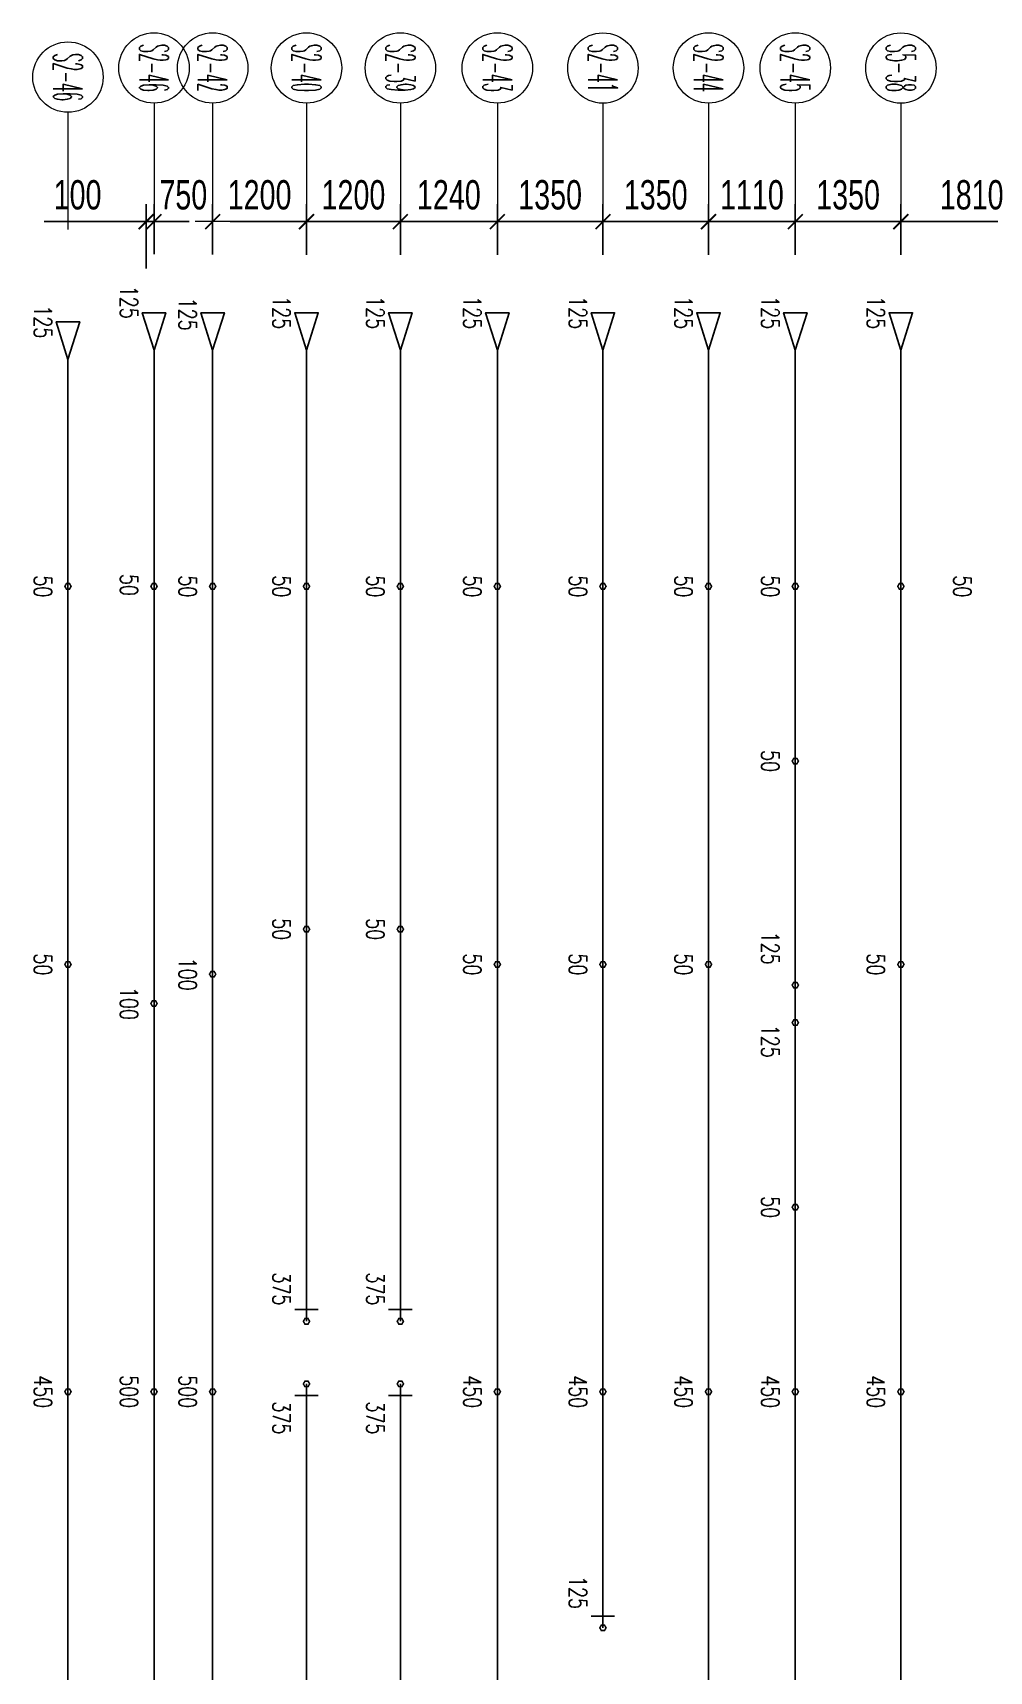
# Model space of a CAD drawing. Header units: millimetres. Extents: x 131629 to 589785, y -24154 to 45581.
# Drawn here: x 507700 to 519929, y 24625 to 45580 of the extents above; entities that cross this region are included whole.
import ezdxf
from ezdxf.enums import TextEntityAlignment as Align

# ---------------------------------------------------------------- set-up
doc = ezdxf.new("R2010")
doc.units = ezdxf.units.MM
doc.layers.get('0').update_dxf_attribs({"lineweight": 20})
doc.layers.get('Defpoints').update_dxf_attribs({"color": 151, "lineweight": 9})
doc.layers.add('ARES_TAG', color=3, linetype='Continuous')
doc.layers.add('NDC_S_TENDON', color=10, linetype='Continuous')
doc.layers.add('Current_plane_Column', color=7, linetype='Continuous', true_color=0x4b00ff)
for name, color, linetype, lineweight in [('NDC_S-ANNO', 7, 'Continuous', 20), ('NDC_S-TENDON', 6, 'Continuous', 35), ('NDC_S_DIM', 1, 'Continuous', 15), ('NDC_S_SYMBOL', 1, 'Continuous', 15)]:
    doc.layers.add(name, color=color, linetype=linetype, lineweight=lineweight)
doc.styles.add('ARES_ROMANS_0.36', font='romans.shx', dxfattribs={"width": 0.36, "bigfont": 'vns.shx'})
doc.styles.add('ARIAL', font='arial.ttf', dxfattribs={"width": 0.7})
doc.styles.add('NDC_ANNO', font='', dxfattribs={"width": 0.8})
doc.styles.get('NDC_ANNO').set_extended_font_data('Dotum')
doc.dimstyles.new('NDC_dim_150', dxfattribs={"dimscale": 150, "dimtxt": 2.5, "dimasz": 1.5, "dimexe": 1.5, "dimexo": 2.5, "dimgap": 1, "dimtad": 1, "dimdec": 0, "dimzin": 0, "dimdsep": 46, "dimtxsty": 'ARIAL', "dimblk": 'DIMMARK', "dimcen": 0.09, "dimdle": 1.2, "dimclrd": 1, "dimclre": 1, "dimclrt": 3, "dimadec": 0, "dimazin": 0, "dimtfac": 1, "dimtdec": 0, "dimtix": 1, "dimtofl": 0, "dimtmove": 0, "dimatfit": 3, "dimfxl": 4, "dimfxlon": 1, "dimtolj": 1, "dimtzin": 0, "dimarcsym": 0})

# ---------------------------------------------------------------- blocks, each defined once
blk = doc.blocks.new('*U564')
at = {"layer": 'NDC_S_SYMBOL', "color": 3}
blk.add_line((-10141, 0), (-8641, 0), dxfattribs=at)
blk.add_circle((-10591, 0), 450, dxfattribs=at)
at = {"layer": 'NDC_S_TENDON'}
for p, q in [((-6461, 0), (-3144, 0)), ((-3144, 0), (2787, 0)), ((2787, 0), (26089, 0))]:
    blk.add_line(p, q, dxfattribs=at)
blk.add_lwpolyline([(-6981, 0), (-7461, 150), (-7461, -150), (-6981, 0), (-6461, 0)], dxfattribs=at)
at = {"layer": 'ARES_TAG', "style": 'ARES_ROMANS_0.36', "width": 0.36}
blk.add_attdef('S3', text='', height=375, dxfattribs=at).set_placement((-10591, 0), align=Align.MIDDLE_CENTER)
blk = doc.blocks.new('*U557')
at = {"layer": 'NDC_S_SYMBOL', "color": 3}
blk.add_line((-10193, 0), (-8693, 0), dxfattribs=at)
blk.add_circle((-10643, 0), 450, dxfattribs=at)
at = {"layer": 'NDC_S_TENDON'}
for p, q in [((-6514, 0), (-3144, 0)), ((-3144, 0), (2787, 0)), ((2787, 0), (8306, 0)), ((8306, 0), (9306, 0)), ((9156, -150), (9156, 150))]:
    blk.add_line(p, q, dxfattribs=at)
blk.add_lwpolyline([(-7034, 0), (-7514, 150), (-7514, -150), (-7034, 0), (-6514, 0)], dxfattribs=at)
at = {"layer": 'ARES_TAG', "style": 'ARES_ROMANS_0.36', "width": 0.36}
blk.add_attdef('S3', text='', height=375, dxfattribs=at).set_placement((-10643, 0), align=Align.MIDDLE_CENTER)
blk = doc.blocks.new('*U560')
at = {"layer": 'NDC_S_TENDON'}
for p, q in [((-3144, 0), (2787, 0)), ((2787, 0), (2386, 0)), ((2386, 0), (3386, 0)), ((3236, -150), (3236, 150))]:
    blk.add_line(p, q, dxfattribs=at)
at = {"layer": 'ARES_TAG', "style": 'ARES_ROMANS_0.36', "width": 0.36}
blk.add_attdef('S3', text='', height=375, dxfattribs=at).set_placement((-20793, 0), align=Align.MIDDLE_CENTER)
blk = doc.blocks.new('*U561')
at = {"layer": 'NDC_S_TENDON'}
for p, q in [((-3144, 0), (2787, 0)), ((2787, 0), (2386, 0)), ((2386, 0), (3386, 0)), ((3236, -150), (3236, 150))]:
    blk.add_line(p, q, dxfattribs=at)
at = {"layer": 'ARES_TAG', "style": 'ARES_ROMANS_0.36', "width": 0.36}
blk.add_attdef('S3', text='', height=375, dxfattribs=at).set_placement((-20793, 0), align=Align.MIDDLE_CENTER)
blk = doc.blocks.new('*U562')
at = {"layer": 'NDC_S_SYMBOL', "color": 3}
blk.add_line((-12193, 0), (-10693, 0), dxfattribs=at)
blk.add_circle((-12643, 0), 450, dxfattribs=at)
at = {"layer": 'NDC_S_TENDON'}
for p, q in [((-8513, 0), (-3144, 0)), ((-3144, 0), (2787, 0)), ((2787, 0), (2386, 0)), ((2386, 0), (3386, 0)), ((3236, -150), (3236, 150))]:
    blk.add_line(p, q, dxfattribs=at)
blk.add_lwpolyline([(-9033, 0), (-9513, 150), (-9513, -150), (-9033, 0), (-8513, 0)], dxfattribs=at)
at = {"layer": 'ARES_TAG', "style": 'ARES_ROMANS_0.36', "width": 0.36}
blk.add_attdef('S3', text='', height=375, dxfattribs=at).set_placement((-12643, 0), align=Align.MIDDLE_CENTER)
blk = doc.blocks.new('*U563')
at = {"layer": 'NDC_S_SYMBOL', "color": 3}
blk.add_line((-12193, 0), (-10693, 0), dxfattribs=at)
blk.add_circle((-12643, 0), 450, dxfattribs=at)
at = {"layer": 'NDC_S_TENDON'}
for p, q in [((-8513, 0), (-3144, 0)), ((-3144, 0), (2787, 0)), ((2787, 0), (2386, 0)), ((2386, 0), (3386, 0)), ((3236, -150), (3236, 150))]:
    blk.add_line(p, q, dxfattribs=at)
blk.add_lwpolyline([(-9033, 0), (-9513, 150), (-9513, -150), (-9033, 0), (-8513, 0)], dxfattribs=at)
at = {"layer": 'ARES_TAG', "style": 'ARES_ROMANS_0.36', "width": 0.36}
blk.add_attdef('S3', text='', height=375, dxfattribs=at).set_placement((-12643, 0), align=Align.MIDDLE_CENTER)
blk = doc.blocks.new('*U559')
at = {"layer": 'NDC_S_SYMBOL', "color": 3}
blk.add_line((-12193, 0), (-10693, 0), dxfattribs=at)
blk.add_circle((-12643, 0), 450, dxfattribs=at)
at = {"layer": 'NDC_S_TENDON'}
for p, q in [((-8514, 0), (-3144, 0)), ((-3144, 0), (2787, 0)), ((2787, 0), (14387, 0))]:
    blk.add_line(p, q, dxfattribs=at)
blk.add_lwpolyline([(-9034, 0), (-9514, 150), (-9514, -150), (-9034, 0), (-8514, 0)], dxfattribs=at)
at = {"layer": 'ARES_TAG', "style": 'ARES_ROMANS_0.36', "width": 0.36}
blk.add_attdef('S3', text='', height=375, dxfattribs=at).set_placement((-12643, 0), align=Align.MIDDLE_CENTER)
blk = doc.blocks.new('*U512')
at = {"layer": 'NDC_S_SYMBOL', "color": 3}
blk.add_line((-10193, 0), (-8693, 0), dxfattribs=at)
blk.add_circle((-10643, 0), 450, dxfattribs=at)
at = {"layer": 'NDC_S_TENDON'}
for p, q in [((-6513, 0), (-3144, 0)), ((-3144, 0), (2787, 0)), ((2787, 0), (26236, 0))]:
    blk.add_line(p, q, dxfattribs=at)
blk.add_lwpolyline([(-7033, 0), (-7513, 150), (-7513, -150), (-7033, 0), (-6513, 0)], dxfattribs=at)
at = {"layer": 'ARES_TAG', "style": 'ARES_ROMANS_0.36', "width": 0.36}
blk.add_attdef('S3', text='', height=375, dxfattribs=at).set_placement((-10643, 0), align=Align.MIDDLE_CENTER)
blk = doc.blocks.new('*U513')
at = {"layer": 'NDC_S_SYMBOL', "color": 3}
blk.add_line((-10193, 0), (-8693, 0), dxfattribs=at)
blk.add_circle((-10643, 0), 450, dxfattribs=at)
at = {"layer": 'NDC_S_TENDON'}
for p, q in [((-6513, 0), (-3144, 0)), ((-3144, 0), (2787, 0)), ((2787, 0), (26237, 0))]:
    blk.add_line(p, q, dxfattribs=at)
blk.add_lwpolyline([(-7033, 0), (-7513, 150), (-7513, -150), (-7033, 0), (-6513, 0)], dxfattribs=at)
at = {"layer": 'ARES_TAG', "style": 'ARES_ROMANS_0.36', "width": 0.36}
blk.add_attdef('S3', text='', height=375, dxfattribs=at).set_placement((-10643, 0), align=Align.MIDDLE_CENTER)
blk = doc.blocks.new('*U514')
at = {"layer": 'NDC_S_SYMBOL', "color": 3}
blk.add_line((-10193, 0), (-8693, 0), dxfattribs=at)
blk.add_circle((-10643, 0), 450, dxfattribs=at)
at = {"layer": 'NDC_S_TENDON'}
for p, q in [((-6513, 0), (-3144, 0)), ((-3144, 0), (2787, 0)), ((2787, 0), (26237, 0))]:
    blk.add_line(p, q, dxfattribs=at)
blk.add_lwpolyline([(-7033, 0), (-7513, 150), (-7513, -150), (-7033, 0), (-6513, 0)], dxfattribs=at)
at = {"layer": 'ARES_TAG', "style": 'ARES_ROMANS_0.36', "width": 0.36}
blk.add_attdef('S3', text='', height=375, dxfattribs=at).set_placement((-10643, 0), align=Align.MIDDLE_CENTER)
blk = doc.blocks.new('*U521')
at = {"layer": 'NDC_S_SYMBOL', "color": 3}
blk.add_line((-10193, 0), (-8693, 0), dxfattribs=at)
blk.add_circle((-10643, 0), 450, dxfattribs=at)
at = {"layer": 'NDC_S_TENDON'}
for p, q in [((-6513, 0), (-3144, 0)), ((-3144, 0), (2787, 0)), ((2787, 0), (26236, 0))]:
    blk.add_line(p, q, dxfattribs=at)
blk.add_lwpolyline([(-7033, 0), (-7513, 150), (-7513, -150), (-7033, 0), (-6513, 0)], dxfattribs=at)
at = {"layer": 'ARES_TAG', "style": 'ARES_ROMANS_0.36', "width": 0.36}
blk.add_attdef('S3', text='', height=375, dxfattribs=at).set_placement((-10643, 0), align=Align.MIDDLE_CENTER)
blk = doc.blocks.new('*U522')
at = {"layer": 'NDC_S_SYMBOL', "color": 3}
blk.add_line((-10193, 0), (-8693, 0), dxfattribs=at)
blk.add_circle((-10643, 0), 450, dxfattribs=at)
at = {"layer": 'NDC_S_TENDON'}
for p, q in [((-6513, 0), (-3144, 0)), ((-3144, 0), (2787, 0)), ((2787, 0), (26236, 0))]:
    blk.add_line(p, q, dxfattribs=at)
blk.add_lwpolyline([(-7033, 0), (-7513, 150), (-7513, -150), (-7033, 0), (-6513, 0)], dxfattribs=at)
at = {"layer": 'ARES_TAG', "style": 'ARES_ROMANS_0.36', "width": 0.36}
blk.add_attdef('S3', text='', height=375, dxfattribs=at).set_placement((-10643, 0), align=Align.MIDDLE_CENTER)
blk = doc.blocks.new('TDY')
at = {"layer": 'NDC_S-TENDON', "linetype": 'Continuous'}
for points, elevation in [([(-560, 29000, 20, 20, 0), (-580, 29035, 20, 20, 0), (-620, 29035, 20, 20, 0), (-640, 29000, 20, 20, 0), (-620, 28965, 20, 20, 0), (-580, 28965, 20, 20, 0)], -2454), ([(-560, 29000, 20, 20, 0), (-580, 29035, 20, 20, 0), (-620, 29035, 20, 20, 0), (-640, 29000, 20, 20, 0), (-620, 28965, 20, 20, 0), (-580, 28965, 20, 20, 0)], -2454), ([(540, 29000, 20, 20, 0), (520, 29035, 20, 20, 0), (480, 29035, 20, 20, 0), (460, 29000, 20, 20, 0), (480, 28965, 20, 20, 0), (520, 28965, 20, 20, 0)], 75), ([(540, 29000, 20, 20, 0), (520, 29035, 20, 20, 0), (480, 29035, 20, 20, 0), (460, 29000, 20, 20, 0), (480, 28965, 20, 20, 0), (520, 28965, 20, 20, 0)], 75), ([(1290, 29000, 20, 20, 0), (1270, 29035, 20, 20, 0), (1230, 29035, 20, 20, 0), (1210, 29000, 20, 20, 0), (1230, 28965, 20, 20, 0), (1270, 28965, 20, 20, 0)], 2867), ([(1290, 29000, 20, 20, 0), (1270, 29035, 20, 20, 0), (1230, 29035, 20, 20, 0), (1210, 29000, 20, 20, 0), (1230, 28965, 20, 20, 0), (1270, 28965, 20, 20, 0)], 2867), ([(2490, 29000, 20, 20, 0), (2470, 29035, 20, 20, 0), (2430, 29035, 20, 20, 0), (2410, 29000, 20, 20, 0), (2430, 28965, 20, 20, 0), (2470, 28965, 20, 20, 0)], -542), ([(2490, 29000, 20, 20, 0), (2470, 29035, 20, 20, 0), (2430, 29035, 20, 20, 0), (2410, 29000, 20, 20, 0), (2430, 28965, 20, 20, 0), (2470, 28965, 20, 20, 0)], -542), ([(3690, 29000, 20, 20, 0), (3670, 29035, 20, 20, 0), (3630, 29035, 20, 20, 0), (3610, 29000, 20, 20, 0), (3630, 28965, 20, 20, 0), (3670, 28965, 20, 20, 0)], -542), ([(3690, 29000, 20, 20, 0), (3670, 29035, 20, 20, 0), (3630, 29035, 20, 20, 0), (3610, 29000, 20, 20, 0), (3630, 28965, 20, 20, 0), (3670, 28965, 20, 20, 0)], -542), ([(4930, 29000, 20, 20, 0), (4910, 29035, 20, 20, 0), (4870, 29035, 20, 20, 0), (4850, 29000, 20, 20, 0), (4870, 28965, 20, 20, 0), (4910, 28965, 20, 20, 0)], 2875), ([(4930, 29000, 20, 20, 0), (4910, 29035, 20, 20, 0), (4870, 29035, 20, 20, 0), (4850, 29000, 20, 20, 0), (4870, 28965, 20, 20, 0), (4910, 28965, 20, 20, 0)], 2875), ([(6280, 29000, 20, 20, 0), (6260, 29035, 20, 20, 0), (6220, 29035, 20, 20, 0), (6200, 29000, 20, 20, 0), (6220, 28965, 20, 20, 0), (6260, 28965, 20, 20, 0)], 366), ([(6280, 29000, 20, 20, 0), (6260, 29035, 20, 20, 0), (6220, 29035, 20, 20, 0), (6200, 29000, 20, 20, 0), (6220, 28965, 20, 20, 0), (6260, 28965, 20, 20, 0)], 366), ([(7630, 29000, 20, 20, 0), (7610, 29035, 20, 20, 0), (7570, 29035, 20, 20, 0), (7550, 29000, 20, 20, 0), (7570, 28965, 20, 20, 0), (7610, 28965, 20, 20, 0)], 366), ([(7630, 29000, 20, 20, 0), (7610, 29035, 20, 20, 0), (7570, 29035, 20, 20, 0), (7550, 29000, 20, 20, 0), (7570, 28965, 20, 20, 0), (7610, 28965, 20, 20, 0)], 366), ([(8740, 29000, 20, 20, 0), (8720, 29035, 20, 20, 0), (8680, 29035, 20, 20, 0), (8660, 29000, 20, 20, 0), (8680, 28965, 20, 20, 0), (8720, 28965, 20, 20, 0)], -338), ([(8740, 29000, 20, 20, 0), (8720, 29035, 20, 20, 0), (8680, 29035, 20, 20, 0), (8660, 29000, 20, 20, 0), (8680, 28965, 20, 20, 0), (8720, 28965, 20, 20, 0)], -338), ([(10090, 29000, 20, 20, 0), (10070, 29035, 20, 20, 0), (10030, 29035, 20, 20, 0), (10010, 29000, 20, 20, 0), (10030, 28965, 20, 20, 0), (10070, 28965, 20, 20, 0)], 366), ([(10090, 29000, 20, 20, 0), (10070, 29035, 20, 20, 0), (10030, 29035, 20, 20, 0), (10010, 29000, 20, 20, 0), (10030, 28965, 20, 20, 0), (10070, 28965, 20, 20, 0)], 366), ([(8740, 26765, 20, 20, 0), (8720, 26800, 20, 20, 0), (8680, 26800, 20, 20, 0), (8660, 26765, 20, 20, 0), (8680, 26730, 20, 20, 0), (8720, 26730, 20, 20, 0)], 2800), ([(8740, 26765, 20, 20, 0), (8720, 26800, 20, 20, 0), (8680, 26800, 20, 20, 0), (8660, 26765, 20, 20, 0), (8680, 26730, 20, 20, 0), (8720, 26730, 20, 20, 0)], 2800), ([(2490, 24615, 20, 20, 0), (2470, 24650, 20, 20, 0), (2430, 24650, 20, 20, 0), (2410, 24615, 20, 20, 0), (2430, 24580, 20, 20, 0), (2470, 24580, 20, 20, 0)], 2800), ([(2490, 24615, 20, 20, 0), (2470, 24650, 20, 20, 0), (2430, 24650, 20, 20, 0), (2410, 24615, 20, 20, 0), (2430, 24580, 20, 20, 0), (2470, 24580, 20, 20, 0)], 2800), ([(3690, 24615, 20, 20, 0), (3670, 24650, 20, 20, 0), (3630, 24650, 20, 20, 0), (3610, 24615, 20, 20, 0), (3630, 24580, 20, 20, 0), (3670, 24580, 20, 20, 0)], 2800), ([(3690, 24615, 20, 20, 0), (3670, 24650, 20, 20, 0), (3630, 24650, 20, 20, 0), (3610, 24615, 20, 20, 0), (3630, 24580, 20, 20, 0), (3670, 24580, 20, 20, 0)], 2800), ([(-560, 24165, 20, 20, 0), (-580, 24200, 20, 20, 0), (-620, 24200, 20, 20, 0), (-640, 24165, 20, 20, 0), (-620, 24130, 20, 20, 0), (-580, 24130, 20, 20, 0)], -20), ([(-560, 24165, 20, 20, 0), (-580, 24200, 20, 20, 0), (-620, 24200, 20, 20, 0), (-640, 24165, 20, 20, 0), (-620, 24130, 20, 20, 0), (-580, 24130, 20, 20, 0)], -20), ([(4930, 24165, 20, 20, 0), (4910, 24200, 20, 20, 0), (4870, 24200, 20, 20, 0), (4850, 24165, 20, 20, 0), (4870, 24130, 20, 20, 0), (4910, 24130, 20, 20, 0)], 2800), ([(4930, 24165, 20, 20, 0), (4910, 24200, 20, 20, 0), (4870, 24200, 20, 20, 0), (4850, 24165, 20, 20, 0), (4870, 24130, 20, 20, 0), (4910, 24130, 20, 20, 0)], 2800), ([(6280, 24165, 20, 20, 0), (6260, 24200, 20, 20, 0), (6220, 24200, 20, 20, 0), (6200, 24165, 20, 20, 0), (6220, 24130, 20, 20, 0), (6260, 24130, 20, 20, 0)], 2800), ([(6280, 24165, 20, 20, 0), (6260, 24200, 20, 20, 0), (6220, 24200, 20, 20, 0), (6200, 24165, 20, 20, 0), (6220, 24130, 20, 20, 0), (6260, 24130, 20, 20, 0)], 2800), ([(7630, 24165, 20, 20, 0), (7610, 24200, 20, 20, 0), (7570, 24200, 20, 20, 0), (7550, 24165, 20, 20, 0), (7570, 24130, 20, 20, 0), (7610, 24130, 20, 20, 0)], 2800), ([(7630, 24165, 20, 20, 0), (7610, 24200, 20, 20, 0), (7570, 24200, 20, 20, 0), (7550, 24165, 20, 20, 0), (7570, 24130, 20, 20, 0), (7610, 24130, 20, 20, 0)], 2800), ([(10090, 24165, 20, 20, 0), (10070, 24200, 20, 20, 0), (10030, 24200, 20, 20, 0), (10010, 24165, 20, 20, 0), (10030, 24130, 20, 20, 0), (10070, 24130, 20, 20, 0)], 2800), ([(10090, 24165, 20, 20, 0), (10070, 24200, 20, 20, 0), (10030, 24200, 20, 20, 0), (10010, 24165, 20, 20, 0), (10030, 24130, 20, 20, 0), (10070, 24130, 20, 20, 0)], 2800), ([(1290, 24040, 20, 20, 0), (1270, 24075, 20, 20, 0), (1230, 24075, 20, 20, 0), (1210, 24040, 20, 20, 0), (1230, 24005, 20, 20, 0), (1270, 24005, 20, 20, 0)], 2500), ([(1290, 24040, 20, 20, 0), (1270, 24075, 20, 20, 0), (1230, 24075, 20, 20, 0), (1210, 24040, 20, 20, 0), (1230, 24005, 20, 20, 0), (1270, 24005, 20, 20, 0)], 2500), ([(8740, 23900, 20, 20, 0), (8720, 23935, 20, 20, 0), (8680, 23935, 20, 20, 0), (8660, 23900, 20, 20, 0), (8680, 23865, 20, 20, 0), (8720, 23865, 20, 20, 0)], 2875), ([(8740, 23900, 20, 20, 0), (8720, 23935, 20, 20, 0), (8680, 23935, 20, 20, 0), (8660, 23900, 20, 20, 0), (8680, 23865, 20, 20, 0), (8720, 23865, 20, 20, 0)], 2875), ([(540, 23665, 20, 20, 0), (520, 23700, 20, 20, 0), (480, 23700, 20, 20, 0), (460, 23665, 20, 20, 0), (480, 23630, 20, 20, 0), (520, 23630, 20, 20, 0)], 2500), ([(540, 23665, 20, 20, 0), (520, 23700, 20, 20, 0), (480, 23700, 20, 20, 0), (460, 23665, 20, 20, 0), (480, 23630, 20, 20, 0), (520, 23630, 20, 20, 0)], 2500), ([(8740, 23420, 20, 20, 0), (8720, 23455, 20, 20, 0), (8680, 23455, 20, 20, 0), (8660, 23420, 20, 20, 0), (8680, 23385, 20, 20, 0), (8720, 23385, 20, 20, 0)], 2875), ([(8740, 23420, 20, 20, 0), (8720, 23455, 20, 20, 0), (8680, 23455, 20, 20, 0), (8660, 23420, 20, 20, 0), (8680, 23385, 20, 20, 0), (8720, 23385, 20, 20, 0)], 2875), ([(8740, 21060, 20, 20, 0), (8720, 21095, 20, 20, 0), (8680, 21095, 20, 20, 0), (8660, 21060, 20, 20, 0), (8680, 21025, 20, 20, 0), (8720, 21025, 20, 20, 0)], 2800), ([(8740, 21060, 20, 20, 0), (8720, 21095, 20, 20, 0), (8680, 21095, 20, 20, 0), (8660, 21060, 20, 20, 0), (8680, 21025, 20, 20, 0), (8720, 21025, 20, 20, 0)], 2800), ([(2490, 19600, 20, 20, 0), (2470, 19635, 20, 20, 0), (2430, 19635, 20, 20, 0), (2410, 19600, 20, 20, 0), (2430, 19565, 20, 20, 0), (2470, 19565, 20, 20, 0)], 2875), ([(2490, 19600, 20, 20, 0), (2470, 19635, 20, 20, 0), (2430, 19635, 20, 20, 0), (2410, 19600, 20, 20, 0), (2430, 19565, 20, 20, 0), (2470, 19565, 20, 20, 0)], 2875), ([(3690, 19600, 20, 20, 0), (3670, 19635, 20, 20, 0), (3630, 19635, 20, 20, 0), (3610, 19600, 20, 20, 0), (3630, 19565, 20, 20, 0), (3670, 19565, 20, 20, 0)], 2875), ([(3690, 19600, 20, 20, 0), (3670, 19635, 20, 20, 0), (3630, 19635, 20, 20, 0), (3610, 19600, 20, 20, 0), (3630, 19565, 20, 20, 0), (3670, 19565, 20, 20, 0)], 2875), ([(-560, 18700, 20, 20, 0), (-580, 18735, 20, 20, 0), (-620, 18735, 20, 20, 0), (-640, 18700, 20, 20, 0), (-620, 18665, 20, 20, 0), (-580, 18665, 20, 20, 0)], 130), ([(-560, 18700, 20, 20, 0), (-580, 18735, 20, 20, 0), (-620, 18735, 20, 20, 0), (-640, 18700, 20, 20, 0), (-620, 18665, 20, 20, 0), (-580, 18665, 20, 20, 0)], 130), ([(-560, 18700, 20, 20, 0), (-580, 18735, 20, 20, 0), (-620, 18735, 20, 20, 0), (-640, 18700, 20, 20, 0), (-620, 18665, 20, 20, 0), (-580, 18665, 20, 20, 0)], 130), ([(-560, 18700, 20, 20, 0), (-580, 18735, 20, 20, 0), (-620, 18735, 20, 20, 0), (-640, 18700, 20, 20, 0), (-620, 18665, 20, 20, 0), (-580, 18665, 20, 20, 0)], 130), ([(540, 18700, 20, 20, 0), (520, 18735, 20, 20, 0), (480, 18735, 20, 20, 0), (460, 18700, 20, 20, 0), (480, 18665, 20, 20, 0), (520, 18665, 20, 20, 0)], 2900), ([(540, 18700, 20, 20, 0), (520, 18735, 20, 20, 0), (480, 18735, 20, 20, 0), (460, 18700, 20, 20, 0), (480, 18665, 20, 20, 0), (520, 18665, 20, 20, 0)], 2900), ([(540, 18700, 20, 20, 0), (520, 18735, 20, 20, 0), (480, 18735, 20, 20, 0), (460, 18700, 20, 20, 0), (480, 18665, 20, 20, 0), (520, 18665, 20, 20, 0)], 2900), ([(540, 18700, 20, 20, 0), (520, 18735, 20, 20, 0), (480, 18735, 20, 20, 0), (460, 18700, 20, 20, 0), (480, 18665, 20, 20, 0), (520, 18665, 20, 20, 0)], 2900), ([(1290, 18700, 20, 20, 0), (1270, 18735, 20, 20, 0), (1230, 18735, 20, 20, 0), (1210, 18700, 20, 20, 0), (1230, 18665, 20, 20, 0), (1270, 18665, 20, 20, 0)], 2900), ([(1290, 18700, 20, 20, 0), (1270, 18735, 20, 20, 0), (1230, 18735, 20, 20, 0), (1210, 18700, 20, 20, 0), (1230, 18665, 20, 20, 0), (1270, 18665, 20, 20, 0)], 2900), ([(1290, 18700, 20, 20, 0), (1270, 18735, 20, 20, 0), (1230, 18735, 20, 20, 0), (1210, 18700, 20, 20, 0), (1230, 18665, 20, 20, 0), (1270, 18665, 20, 20, 0)], 2900), ([(1290, 18700, 20, 20, 0), (1270, 18735, 20, 20, 0), (1230, 18735, 20, 20, 0), (1210, 18700, 20, 20, 0), (1230, 18665, 20, 20, 0), (1270, 18665, 20, 20, 0)], 2900), ([(2490, 18800, 20, 20, 0), (2470, 18835, 20, 20, 0), (2430, 18835, 20, 20, 0), (2410, 18800, 20, 20, 0), (2430, 18765, 20, 20, 0), (2470, 18765, 20, 20, 0)], 2875), ([(2490, 18800, 20, 20, 0), (2470, 18835, 20, 20, 0), (2430, 18835, 20, 20, 0), (2410, 18800, 20, 20, 0), (2430, 18765, 20, 20, 0), (2470, 18765, 20, 20, 0)], 2875), ([(3690, 18800, 20, 20, 0), (3670, 18835, 20, 20, 0), (3630, 18835, 20, 20, 0), (3610, 18800, 20, 20, 0), (3630, 18765, 20, 20, 0), (3670, 18765, 20, 20, 0)], 2875), ([(3690, 18800, 20, 20, 0), (3670, 18835, 20, 20, 0), (3630, 18835, 20, 20, 0), (3610, 18800, 20, 20, 0), (3630, 18765, 20, 20, 0), (3670, 18765, 20, 20, 0)], 2875), ([(4930, 18700, 20, 20, 0), (4910, 18735, 20, 20, 0), (4870, 18735, 20, 20, 0), (4850, 18700, 20, 20, 0), (4870, 18665, 20, 20, 0), (4910, 18665, 20, 20, 0)], 2950), ([(4930, 18700, 20, 20, 0), (4910, 18735, 20, 20, 0), (4870, 18735, 20, 20, 0), (4850, 18700, 20, 20, 0), (4870, 18665, 20, 20, 0), (4910, 18665, 20, 20, 0)], 2950), ([(4930, 18700, 20, 20, 0), (4910, 18735, 20, 20, 0), (4870, 18735, 20, 20, 0), (4850, 18700, 20, 20, 0), (4870, 18665, 20, 20, 0), (4910, 18665, 20, 20, 0)], 2950), ([(4930, 18700, 20, 20, 0), (4910, 18735, 20, 20, 0), (4870, 18735, 20, 20, 0), (4850, 18700, 20, 20, 0), (4870, 18665, 20, 20, 0), (4910, 18665, 20, 20, 0)], 2950), ([(6280, 18700, 20, 20, 0), (6260, 18735, 20, 20, 0), (6220, 18735, 20, 20, 0), (6200, 18700, 20, 20, 0), (6220, 18665, 20, 20, 0), (6260, 18665, 20, 20, 0)], 2950), ([(6280, 18700, 20, 20, 0), (6260, 18735, 20, 20, 0), (6220, 18735, 20, 20, 0), (6200, 18700, 20, 20, 0), (6220, 18665, 20, 20, 0), (6260, 18665, 20, 20, 0)], 2950), ([(6280, 18700, 20, 20, 0), (6260, 18735, 20, 20, 0), (6220, 18735, 20, 20, 0), (6200, 18700, 20, 20, 0), (6220, 18665, 20, 20, 0), (6260, 18665, 20, 20, 0)], 2950), ([(6280, 18700, 20, 20, 0), (6260, 18735, 20, 20, 0), (6220, 18735, 20, 20, 0), (6200, 18700, 20, 20, 0), (6220, 18665, 20, 20, 0), (6260, 18665, 20, 20, 0)], 2950), ([(7630, 18700, 20, 20, 0), (7610, 18735, 20, 20, 0), (7570, 18735, 20, 20, 0), (7550, 18700, 20, 20, 0), (7570, 18665, 20, 20, 0), (7610, 18665, 20, 20, 0)], 2950), ([(7630, 18700, 20, 20, 0), (7610, 18735, 20, 20, 0), (7570, 18735, 20, 20, 0), (7550, 18700, 20, 20, 0), (7570, 18665, 20, 20, 0), (7610, 18665, 20, 20, 0)], 2950), ([(7630, 18700, 20, 20, 0), (7610, 18735, 20, 20, 0), (7570, 18735, 20, 20, 0), (7550, 18700, 20, 20, 0), (7570, 18665, 20, 20, 0), (7610, 18665, 20, 20, 0)], 2950), ([(7630, 18700, 20, 20, 0), (7610, 18735, 20, 20, 0), (7570, 18735, 20, 20, 0), (7550, 18700, 20, 20, 0), (7570, 18665, 20, 20, 0), (7610, 18665, 20, 20, 0)], 2950), ([(8740, 18700, 20, 20, 0), (8720, 18735, 20, 20, 0), (8680, 18735, 20, 20, 0), (8660, 18700, 20, 20, 0), (8680, 18665, 20, 20, 0), (8720, 18665, 20, 20, 0)], 2950), ([(8740, 18700, 20, 20, 0), (8720, 18735, 20, 20, 0), (8680, 18735, 20, 20, 0), (8660, 18700, 20, 20, 0), (8680, 18665, 20, 20, 0), (8720, 18665, 20, 20, 0)], 2950), ([(8740, 18700, 20, 20, 0), (8720, 18735, 20, 20, 0), (8680, 18735, 20, 20, 0), (8660, 18700, 20, 20, 0), (8680, 18665, 20, 20, 0), (8720, 18665, 20, 20, 0)], 2950), ([(8740, 18700, 20, 20, 0), (8720, 18735, 20, 20, 0), (8680, 18735, 20, 20, 0), (8660, 18700, 20, 20, 0), (8680, 18665, 20, 20, 0), (8720, 18665, 20, 20, 0)], 2950), ([(10090, 18700, 20, 20, 0), (10070, 18735, 20, 20, 0), (10030, 18735, 20, 20, 0), (10010, 18700, 20, 20, 0), (10030, 18665, 20, 20, 0), (10070, 18665, 20, 20, 0)], 2950), ([(10090, 18700, 20, 20, 0), (10070, 18735, 20, 20, 0), (10030, 18735, 20, 20, 0), (10010, 18700, 20, 20, 0), (10030, 18665, 20, 20, 0), (10070, 18665, 20, 20, 0)], 2950), ([(10090, 18700, 20, 20, 0), (10070, 18735, 20, 20, 0), (10030, 18735, 20, 20, 0), (10010, 18700, 20, 20, 0), (10030, 18665, 20, 20, 0), (10070, 18665, 20, 20, 0)], 2950), ([(10090, 18700, 20, 20, 0), (10070, 18735, 20, 20, 0), (10030, 18735, 20, 20, 0), (10010, 18700, 20, 20, 0), (10030, 18665, 20, 20, 0), (10070, 18665, 20, 20, 0)], 2950), ([(6280, 15680, 20, 20, 0), (6260, 15715, 20, 20, 0), (6220, 15715, 20, 20, 0), (6200, 15680, 20, 20, 0), (6220, 15645, 20, 20, 0), (6260, 15645, 20, 20, 0)], 2875), ([(6280, 15680, 20, 20, 0), (6260, 15715, 20, 20, 0), (6220, 15715, 20, 20, 0), (6200, 15680, 20, 20, 0), (6220, 15645, 20, 20, 0), (6260, 15645, 20, 20, 0)], 2875)]:
    blk.add_lwpolyline(points, format="xyseb", close=True, dxfattribs=dict(at, elevation=elevation))
ref = blk.add_blockref('*U514', (500, 24987, 2874), dxfattribs=dict(rotation=270))
ref.add_attrib('S3', 'S2-46', dxfattribs={"layer": 'ARES_TAG', "height": 375, "rotation": 270, "style": 'ARES_ROMANS_0.36', "width": 0.36}).set_placement((500, 35630, 2874), align=Align.MIDDLE_CENTER)
ref = blk.add_blockref('*U513', (1250, 24987, 2867), dxfattribs=dict(rotation=270))
ref.add_attrib('S3', 'S2-42', dxfattribs={"layer": 'ARES_TAG', "height": 375, "rotation": 270, "style": 'ARES_ROMANS_0.36', "width": 0.36}).set_placement((1250, 35630, 2867), align=Align.MIDDLE_CENTER)
ref = blk.add_blockref('*U562', (2450, 22987, 2875), dxfattribs=dict(rotation=270))
ref.add_attrib('S3', 'S2-40', dxfattribs={"layer": 'ARES_TAG', "height": 375, "rotation": 270, "style": 'ARES_ROMANS_0.36', "width": 0.36}).set_placement((2450, 35630, 2875), align=Align.MIDDLE_CENTER)
ref = blk.add_blockref('*U563', (3650, 22987, 2875), dxfattribs=dict(rotation=270))
ref.add_attrib('S3', 'S2-39', dxfattribs={"layer": 'ARES_TAG', "height": 375, "rotation": 270, "style": 'ARES_ROMANS_0.36', "width": 0.36}).set_placement((3650, 35630, 2875), align=Align.MIDDLE_CENTER)
ref = blk.add_blockref('*U512', (4890, 24987, 2875), dxfattribs=dict(rotation=270))
ref.add_attrib('S3', 'S2-43', dxfattribs={"layer": 'ARES_TAG', "height": 375, "rotation": 270, "style": 'ARES_ROMANS_0.36', "width": 0.36}).set_placement((4890, 35630, 2875), align=Align.MIDDLE_CENTER)
ref = blk.add_blockref('*U557', (6240, 24986, 2952), dxfattribs=dict(rotation=270))
ref.add_attrib('S3', 'S2-41', dxfattribs={"layer": 'ARES_TAG', "height": 375, "rotation": 270, "style": 'ARES_ROMANS_0.36', "width": 0.36}).set_placement((6240, 35630, 2952), align=Align.MIDDLE_CENTER)
ref = blk.add_blockref('*U522', (7590, 24987, 2875), dxfattribs=dict(rotation=270))
ref.add_attrib('S3', 'S2-44', dxfattribs={"layer": 'ARES_TAG', "height": 375, "rotation": 270, "style": 'ARES_ROMANS_0.36', "width": 0.36}).set_placement((7590, 35630, 2875), align=Align.MIDDLE_CENTER)
ref = blk.add_blockref('*U521', (8700, 24987, 2875), dxfattribs=dict(rotation=270))
ref.add_attrib('S3', 'S2-45', dxfattribs={"layer": 'ARES_TAG', "height": 375, "rotation": 270, "style": 'ARES_ROMANS_0.36', "width": 0.36}).set_placement((8700, 35630, 2875), align=Align.MIDDLE_CENTER)
ref = blk.add_blockref('*U559', (10050, 22986, 2875), dxfattribs=dict(rotation=270))
ref.add_attrib('S3', 'S5-38', dxfattribs={"layer": 'ARES_TAG', "height": 375, "rotation": 270, "style": 'ARES_ROMANS_0.36', "width": 0.36}).set_placement((10050, 35630, 2875), align=Align.MIDDLE_CENTER)
ref = blk.add_blockref('*U564', (-600, 24922, 54), dxfattribs=dict(rotation=270))
ref.add_attrib('S3', 'S2-46', dxfattribs={"layer": 'ARES_TAG', "height": 375, "rotation": 270, "style": 'ARES_ROMANS_0.36', "width": 0.36}).set_placement((-600, 35513, 54), align=Align.MIDDLE_CENTER)
at = {"xscale": -1, "rotation": 270}
for name, p in [('*U560', (2450, 15414, 2875)), ('*U561', (3650, 15414, 2875))]:
    blk.add_blockref(name, p, dxfattribs=at)
at = {"layer": 'NDC_S-ANNO', "linetype": 'Continuous', "char_height": 225, "attachment_point": 5, "rotation": 270, "line_spacing_factor": 0.75, "style": 'NDC_ANNO'}
for s, insert in [('\\FSTANDARD.shx;125', (180, 32634, -2875)), ('\\FSTANDARD.shx;125', (-920, 32383, -28703)), ('\\FSTANDARD.shx;125', (930, 32481, -2882)), ('\\FSTANDARD.shx;125', (2130, 32500, -2875)), ('\\FSTANDARD.shx;125', (3330, 32500, -2875)), ('\\FSTANDARD.shx;125', (4570, 32500, -2875)), ('\\FSTANDARD.shx;125', (5920, 32500, -2875)), ('\\FSTANDARD.shx;125', (7270, 32500, -2875)), ('\\FSTANDARD.shx;125', (8380, 32500, -2875)), ('\\FSTANDARD.shx;125', (9730, 32500, -2875)), ('\\FSTANDARD.shx;50', (180, 29018, 2874)), ('\\FSTANDARD.shx;50', (-920, 29000, 54)), ('\\FSTANDARD.shx;50', (930, 29000, -53)), ('\\FSTANDARD.shx;50', (2130, 29000, -542)), ('\\FSTANDARD.shx;50', (3330, 29000, -542)), ('\\FSTANDARD.shx;50', (4570, 29000, 2875)), ('\\FSTANDARD.shx;50', (5920, 29000, 366)), ('\\FSTANDARD.shx;50', (7270, 29000, 2875)), ('\\FSTANDARD.shx;50', (8380, 29000, 2875)), ('\\FSTANDARD.shx;50', (10836, 29000)), ('\\FSTANDARD.shx;50', (8380, 26765, 2800)), ('\\FSTANDARD.shx;50', (2130, 24615, 2800)), ('\\FSTANDARD.shx;50', (3330, 24615, 2800)), ('\\FSTANDARD.shx;125', (8380, 24373, 2875)), ('\\FSTANDARD.shx;50', (-920, 24165, -20)), ('\\FSTANDARD.shx;100', (930, 24040, 2500)), ('\\FSTANDARD.shx;50', (4570, 24165, 2800)), ('\\FSTANDARD.shx;50', (5920, 24165, 2800)), ('\\FSTANDARD.shx;50', (7270, 24165, 2800)), ('\\FSTANDARD.shx;50', (9730, 24165, 2800)), ('\\FSTANDARD.shx;100', (180, 23665, 2500)), ('\\FSTANDARD.shx;125', (8380, 23182, 2875)), ('\\FSTANDARD.shx;50', (8380, 21060, 2800)), ('\\FSTANDARD.shx;375', (2130, 20015, 2875)), ('\\FSTANDARD.shx;375', (3330, 20015, 2875)), ('\\FSTANDARD.shx;450', (-920, 18700, 130)), ('\\FSTANDARD.shx;500', (180, 18700, 2900)), ('\\FSTANDARD.shx;500', (930, 18700, 2900)), ('\\FSTANDARD.shx;450', (4570, 18700, 2950)), ('\\FSTANDARD.shx;450', (5920, 18700, 2950)), ('\\FSTANDARD.shx;450', (7270, 18700, 2950)), ('\\FSTANDARD.shx;450', (8380, 18700, 2950)), ('\\FSTANDARD.shx;450', (9730, 18700, 2950)), ('\\FSTANDARD.shx;375', (2130, 18365, 2875)), ('\\FSTANDARD.shx;375', (3330, 18365, 2875)), ('\\FSTANDARD.shx;125', (5920, 16132, 2875))]:
    blk.add_mtext(s, dxfattribs=dict(at, insert=insert))
blk = doc.blocks.new('DIMMARK')
at = {"layer": 'NDC_S_DIM', "color": 1}
blk.add_line((-1.5, 0), (1, 0), dxfattribs=at)
at = {"layer": 'NDC_S_DIM', "color": 2, "const_width": 0.1}
blk.add_lwpolyline([(-0.424, -0.424), (0.424, 0.424)], dxfattribs=at)
blk = doc.blocks.new('*D974')
at = {"layer": 'Defpoints', "color": 0, "ltscale": 100, "transparency": 16777216}
for p in [(509250, 43164), (509250, 39854, 2875), (509150, 39802)]:
    blk.add_point(p, dxfattribs=at)
at = {"layer": 'NDC_S_DIM', "color": 1, "lineweight": -2, "ltscale": 100, "transparency": 16777216}
for p, q in [((509150, 42564), (509150, 43389)), ((509250, 42749), (509250, 43389)), ((508925, 43164), (507846, 43164)), ((509475, 43164), (509700, 43164))]:
    blk.add_line(p, q, dxfattribs=at)
at = {"layer": 'NDC_S_DIM', "color": 1, "lineweight": -2, "ltscale": 100, "transparency": 16777216, "xscale": 225, "yscale": 225, "zscale": 225}
blk.add_blockref('DIMMARK', (509150, 43164), dxfattribs=at)
at = {"layer": 'NDC_S_DIM', "color": 1, "lineweight": -2, "ltscale": 100, "transparency": 16777216, "xscale": 225, "yscale": 225, "zscale": 225, "rotation": 180}
blk.add_blockref('DIMMARK', (509250, 43164), dxfattribs=at)
at = {"layer": 'NDC_S_DIM', "color": 3, "ltscale": 100, "transparency": 16777216, "insert": (508273, 43505), "char_height": 375, "attachment_point": 5, "style": 'ARIAL'}
blk.add_mtext('\\A1;100', dxfattribs=at)
blk = doc.blocks.new('*D975')
at = {"layer": 'Defpoints', "color": 0, "ltscale": 100, "transparency": 16777216}
for p in [(510000, 43164), (509250, 39854, 2875), (510000, 39819, 2875)]:
    blk.add_point(p, dxfattribs=at)
at = {"layer": 'NDC_S_DIM', "color": 1, "lineweight": -2, "ltscale": 100, "transparency": 16777216}
for p, q in [((509250, 42749), (509250, 43389)), ((510000, 42746), (510000, 43389)), ((509025, 43164), (508800, 43164)), ((510225, 43164), (510450, 43164))]:
    blk.add_line(p, q, dxfattribs=at)
at = {"layer": 'NDC_S_DIM', "color": 1, "lineweight": -2, "ltscale": 100, "transparency": 16777216, "xscale": 225, "yscale": 225, "zscale": 225}
blk.add_blockref('DIMMARK', (509250, 43164), dxfattribs=at)
at = {"layer": 'NDC_S_DIM', "color": 1, "lineweight": -2, "ltscale": 100, "transparency": 16777216, "xscale": 225, "yscale": 225, "zscale": 225, "rotation": 180}
blk.add_blockref('DIMMARK', (510000, 43164), dxfattribs=at)
at = {"layer": 'NDC_S_DIM', "color": 3, "ltscale": 100, "transparency": 16777216, "insert": (509625, 43505), "char_height": 375, "attachment_point": 5, "style": 'ARIAL'}
blk.add_mtext('\\A1;750', dxfattribs=at)
blk = doc.blocks.new('*D976')
at = {"layer": 'Defpoints', "color": 0, "ltscale": 100, "transparency": 16777216}
for p in [(511200, 43164), (510000, 39819, 2875), (511200, 39729, 2875)]:
    blk.add_point(p, dxfattribs=at)
at = {"layer": 'NDC_S_DIM', "color": 1, "lineweight": -2, "ltscale": 100, "transparency": 16777216}
for p, q in [((510000, 42746), (510000, 43389)), ((511200, 42740), (511200, 43389)), ((510225, 43164), (510975, 43164))]:
    blk.add_line(p, q, dxfattribs=at)
at = {"layer": 'NDC_S_DIM', "color": 1, "lineweight": -2, "ltscale": 100, "transparency": 16777216, "xscale": 225, "yscale": 225, "zscale": 225, "rotation": 180}
blk.add_blockref('DIMMARK', (510000, 43164), dxfattribs=at)
at = {"layer": 'NDC_S_DIM', "color": 1, "lineweight": -2, "ltscale": 100, "transparency": 16777216, "xscale": 225, "yscale": 225, "zscale": 225}
blk.add_blockref('DIMMARK', (511200, 43164), dxfattribs=at)
at = {"layer": 'NDC_S_DIM', "color": 3, "ltscale": 100, "transparency": 16777216, "insert": (510600, 43505), "char_height": 375, "attachment_point": 5, "style": 'ARIAL'}
blk.add_mtext('\\A1;1200', dxfattribs=at)
blk = doc.blocks.new('*D977')
at = {"layer": 'Defpoints', "color": 0, "ltscale": 100, "transparency": 16777216}
for p in [(512400, 43164), (511200, 39729, 2875), (512400, 39729, 2875)]:
    blk.add_point(p, dxfattribs=at)
at = {"layer": 'NDC_S_DIM', "color": 1, "lineweight": -2, "ltscale": 100, "transparency": 16777216}
for p, q in [((511200, 42740), (511200, 43389)), ((512400, 42740), (512400, 43389)), ((511425, 43164), (512175, 43164))]:
    blk.add_line(p, q, dxfattribs=at)
at = {"layer": 'NDC_S_DIM', "color": 1, "lineweight": -2, "ltscale": 100, "transparency": 16777216, "xscale": 225, "yscale": 225, "zscale": 225, "rotation": 180}
blk.add_blockref('DIMMARK', (511200, 43164), dxfattribs=at)
at = {"layer": 'NDC_S_DIM', "color": 1, "lineweight": -2, "ltscale": 100, "transparency": 16777216, "xscale": 225, "yscale": 225, "zscale": 225}
blk.add_blockref('DIMMARK', (512400, 43164), dxfattribs=at)
at = {"layer": 'NDC_S_DIM', "color": 3, "ltscale": 100, "transparency": 16777216, "insert": (511800, 43505), "char_height": 375, "attachment_point": 5, "style": 'ARIAL'}
blk.add_mtext('\\A1;1200', dxfattribs=at)
blk = doc.blocks.new('*D978')
at = {"layer": 'Defpoints', "color": 0, "ltscale": 100, "transparency": 16777216}
for p in [(513640, 43164), (512400, 39729, 2875), (513640, 39729, 2875)]:
    blk.add_point(p, dxfattribs=at)
at = {"layer": 'NDC_S_DIM', "color": 1, "lineweight": -2, "ltscale": 100, "transparency": 16777216}
for p, q in [((512400, 42740), (512400, 43389)), ((513640, 42740), (513640, 43389)), ((512625, 43164), (513415, 43164))]:
    blk.add_line(p, q, dxfattribs=at)
at = {"layer": 'NDC_S_DIM', "color": 1, "lineweight": -2, "ltscale": 100, "transparency": 16777216, "xscale": 225, "yscale": 225, "zscale": 225, "rotation": 180}
blk.add_blockref('DIMMARK', (512400, 43164), dxfattribs=at)
at = {"layer": 'NDC_S_DIM', "color": 1, "lineweight": -2, "ltscale": 100, "transparency": 16777216, "xscale": 225, "yscale": 225, "zscale": 225}
blk.add_blockref('DIMMARK', (513640, 43164), dxfattribs=at)
at = {"layer": 'NDC_S_DIM', "color": 3, "ltscale": 100, "transparency": 16777216, "insert": (513020, 43505), "char_height": 375, "attachment_point": 5, "style": 'ARIAL'}
blk.add_mtext('\\A1;1240', dxfattribs=at)
blk = doc.blocks.new('*D979')
at = {"layer": 'Defpoints', "color": 0, "ltscale": 100, "transparency": 16777216}
for p in [(514990, 43164), (513640, 39729, 2875), (514990, 39729, 2875)]:
    blk.add_point(p, dxfattribs=at)
at = {"layer": 'NDC_S_DIM', "color": 1, "lineweight": -2, "ltscale": 100, "transparency": 16777216}
for p, q in [((513640, 42740), (513640, 43389)), ((514990, 42740), (514990, 43389)), ((513865, 43164), (514765, 43164))]:
    blk.add_line(p, q, dxfattribs=at)
at = {"layer": 'NDC_S_DIM', "color": 1, "lineweight": -2, "ltscale": 100, "transparency": 16777216, "xscale": 225, "yscale": 225, "zscale": 225, "rotation": 180}
blk.add_blockref('DIMMARK', (513640, 43164), dxfattribs=at)
at = {"layer": 'NDC_S_DIM', "color": 1, "lineweight": -2, "ltscale": 100, "transparency": 16777216, "xscale": 225, "yscale": 225, "zscale": 225}
blk.add_blockref('DIMMARK', (514990, 43164), dxfattribs=at)
at = {"layer": 'NDC_S_DIM', "color": 3, "ltscale": 100, "transparency": 16777216, "insert": (514315, 43505), "char_height": 375, "attachment_point": 5, "style": 'ARIAL'}
blk.add_mtext('\\A1;1350', dxfattribs=at)
blk = doc.blocks.new('*D980')
at = {"layer": 'Defpoints', "color": 0, "ltscale": 100, "transparency": 16777216}
for p in [(516340, 43164), (514990, 39729, 2875), (516340, 39729, 2875)]:
    blk.add_point(p, dxfattribs=at)
at = {"layer": 'NDC_S_DIM', "color": 1, "lineweight": -2, "ltscale": 100, "transparency": 16777216}
for p, q in [((514990, 42740), (514990, 43389)), ((516340, 42740), (516340, 43389)), ((515215, 43164), (516115, 43164))]:
    blk.add_line(p, q, dxfattribs=at)
at = {"layer": 'NDC_S_DIM', "color": 1, "lineweight": -2, "ltscale": 100, "transparency": 16777216, "xscale": 225, "yscale": 225, "zscale": 225, "rotation": 180}
blk.add_blockref('DIMMARK', (514990, 43164), dxfattribs=at)
at = {"layer": 'NDC_S_DIM', "color": 1, "lineweight": -2, "ltscale": 100, "transparency": 16777216, "xscale": 225, "yscale": 225, "zscale": 225}
blk.add_blockref('DIMMARK', (516340, 43164), dxfattribs=at)
at = {"layer": 'NDC_S_DIM', "color": 3, "ltscale": 100, "transparency": 16777216, "insert": (515665, 43505), "char_height": 375, "attachment_point": 5, "style": 'ARIAL'}
blk.add_mtext('\\A1;1350', dxfattribs=at)
blk = doc.blocks.new('*D981')
at = {"layer": 'Defpoints', "color": 0, "ltscale": 100, "transparency": 16777216}
for p in [(517450, 43164), (516340, 39729, 2875), (517450, 39729, 2875)]:
    blk.add_point(p, dxfattribs=at)
at = {"layer": 'NDC_S_DIM', "color": 1, "lineweight": -2, "ltscale": 100, "transparency": 16777216}
for p, q in [((516340, 42740), (516340, 43389)), ((517450, 42740), (517450, 43389)), ((516565, 43164), (517225, 43164))]:
    blk.add_line(p, q, dxfattribs=at)
at = {"layer": 'NDC_S_DIM', "color": 1, "lineweight": -2, "ltscale": 100, "transparency": 16777216, "xscale": 225, "yscale": 225, "zscale": 225, "rotation": 180}
blk.add_blockref('DIMMARK', (516340, 43164), dxfattribs=at)
at = {"layer": 'NDC_S_DIM', "color": 1, "lineweight": -2, "ltscale": 100, "transparency": 16777216, "xscale": 225, "yscale": 225, "zscale": 225}
blk.add_blockref('DIMMARK', (517450, 43164), dxfattribs=at)
at = {"layer": 'NDC_S_DIM', "color": 3, "ltscale": 100, "transparency": 16777216, "insert": (516895, 43505), "char_height": 375, "attachment_point": 5, "style": 'ARIAL'}
blk.add_mtext('\\A1;1110', dxfattribs=at)
blk = doc.blocks.new('*D982')
at = {"layer": 'Defpoints', "color": 0, "ltscale": 100, "transparency": 16777216}
for p in [(518800, 43164), (517450, 39729, 2875), (518800, 39729, 2875)]:
    blk.add_point(p, dxfattribs=at)
at = {"layer": 'NDC_S_DIM', "color": 1, "lineweight": -2, "ltscale": 100, "transparency": 16777216}
for p, q in [((517450, 42740), (517450, 43389)), ((518800, 42740), (518800, 43389)), ((517675, 43164), (518575, 43164))]:
    blk.add_line(p, q, dxfattribs=at)
at = {"layer": 'NDC_S_DIM', "color": 1, "lineweight": -2, "ltscale": 100, "transparency": 16777216, "xscale": 225, "yscale": 225, "zscale": 225, "rotation": 180}
blk.add_blockref('DIMMARK', (517450, 43164), dxfattribs=at)
at = {"layer": 'NDC_S_DIM', "color": 1, "lineweight": -2, "ltscale": 100, "transparency": 16777216, "xscale": 225, "yscale": 225, "zscale": 225}
blk.add_blockref('DIMMARK', (518800, 43164), dxfattribs=at)
at = {"layer": 'NDC_S_DIM', "color": 3, "ltscale": 100, "transparency": 16777216, "insert": (518125, 43505), "char_height": 375, "attachment_point": 5, "style": 'ARIAL'}
blk.add_mtext('\\A1;1350', dxfattribs=at)
blk = doc.blocks.new('*D983')
at = {"layer": 'Defpoints', "color": 0, "ltscale": 100, "transparency": 16777216}
for p in [(520610, 43164), (518800, 39729, 2875), (520610, 39729, 2875)]:
    blk.add_point(p, dxfattribs=at)
at = {"layer": 'NDC_S_DIM', "color": 1, "lineweight": -2, "ltscale": 100, "transparency": 16777216}
for p, q in [((518800, 42740), (518800, 43389)), ((520610, 42740), (520610, 43389)), ((519025, 43164), (520385, 43164))]:
    blk.add_line(p, q, dxfattribs=at)
at = {"layer": 'NDC_S_DIM', "color": 1, "lineweight": -2, "ltscale": 100, "transparency": 16777216, "xscale": 225, "yscale": 225, "zscale": 225, "rotation": 180}
blk.add_blockref('DIMMARK', (518800, 43164), dxfattribs=at)
at = {"layer": 'NDC_S_DIM', "color": 1, "lineweight": -2, "ltscale": 100, "transparency": 16777216, "xscale": 225, "yscale": 225, "zscale": 225}
blk.add_blockref('DIMMARK', (520610, 43164), dxfattribs=at)
at = {"layer": 'NDC_S_DIM', "color": 3, "ltscale": 100, "transparency": 16777216, "insert": (519705, 43505), "char_height": 375, "attachment_point": 5, "style": 'ARIAL'}
blk.add_mtext('\\A1;1810', dxfattribs=at)

msp = doc.modelspace()

# ---------------------------------------------------------------- block references
at = {"layer": 'Current_plane_Column'}
msp.add_blockref('TDY', (508750, 9500), dxfattribs=at)

# ---------------------------------------------------------------- dimensions: what is measured, and where the dimension line sits
at = {"layer": 'NDC_S_DIM', "ltscale": 100}
dim = msp.add_linear_dim(base=(509250, 43163.8), p1=(509150, 39801.8), p2=(509250, 39854.5, 2875), dimstyle='NDC_dim_150', dxfattribs=at)
dim.commit()
dim.dimension.update_dxf_attribs({"geometry": '*D974', "text_midpoint": (508272.8, 43163.8), "dimtype": 160})
for base, p1, p2, picture, middle in [((510000, 43163.8), (509250, 39854.5, 2875), (510000, 39818.7, 2875), '*D975', (509625, 43505.3)), ((511200, 43163.8), (510000, 39818.7, 2875), (511200, 39729.1, 2875), '*D976', (510600, 43505.3)), ((512400, 43163.8), (511200, 39729.1, 2875), (512400, 39729.1, 2875), '*D977', (511800, 43505.3)), ((513640, 43163.8), (512400, 39729.1, 2875), (513640, 39729.1, 2875), '*D978', (513020, 43505.3)), ((514990, 43163.8), (513640, 39729.1, 2875), (514990, 39729.1, 2875), '*D979', (514315, 43505.4)), ((516340, 43163.8), (514990, 39729.1, 2875), (516340, 39729.1, 2875), '*D980', (515665, 43505.4)), ((517450, 43163.8), (516340, 39729.1, 2875), (517450, 39729.1, 2875), '*D981', (516895, 43505.3)), ((518800, 43163.8), (517450, 39729.1, 2875), (518800, 39729.1, 2875), '*D982', (518125, 43505.4)), ((520610, 43163.8), (518800, 39729.1, 2875), (520610, 39729.1, 2875), '*D983', (519705, 43505.3))]:
    dim = msp.add_linear_dim(base=base, p1=p1, p2=p2, dimstyle='NDC_dim_150', override={"dimtmove": 1}, dxfattribs=at)
    dim.commit()
    dim.dimension.update_dxf_attribs({"geometry": picture, "text_midpoint": middle})

doc.saveas('drawing.dxf')
